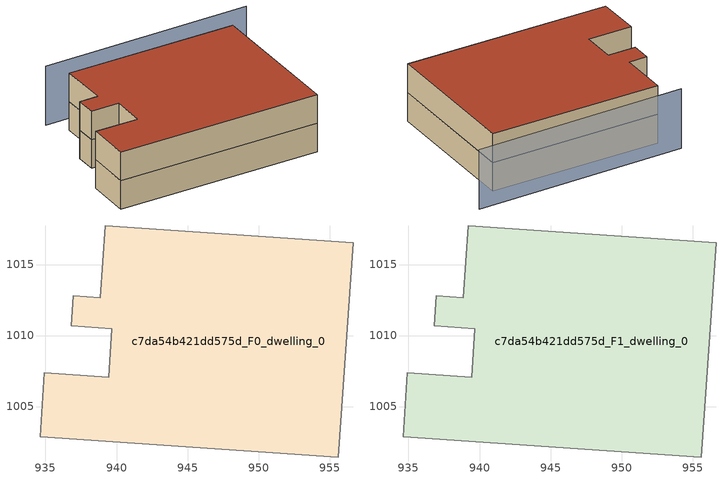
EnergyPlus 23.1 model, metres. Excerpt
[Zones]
c7da54b421dd575d_F0_dwelling_0
 floor ground (EU_floor_Construction): 956.65,1016.54 955.6,1001.42 934.61,1002.88 934.92,1007.37 939.44,1007.05 939.68,1010.5 936.81,1010.7 936.96,1012.79 938.84,1012.66 939.2,1017.75 z0
 wall adiabatic (EU_wall_Construction): 934.92,1007.37 934.61,1002.88 955.6,1001.42 956.65,1016.54 939.2,1017.75 938.84,1012.66 936.96,1012.79 936.81,1010.7 939.68,1010.5 939.44,1007.05 934.92,1007.37 z0:3
c7da54b421dd575d_F1_dwelling_0
 floor to c7da54b421dd575d_F0_dwelling_0 (EU_floor_Construction): 956.65,1016.54 955.6,1001.42 934.61,1002.88 934.92,1007.37 939.44,1007.05 939.68,1010.5 936.81,1010.7 936.96,1012.79 938.84,1012.66 939.19,1017.75 z3
 wall adiabatic (EU_wall_Construction): 934.92,1007.37 934.61,1002.88 955.6,1001.42 956.65,1016.54 939.2,1017.75 938.84,1012.66 936.96,1012.79 936.81,1010.7 939.68,1010.5 939.44,1007.05 934.92,1007.37 z3:6
 roof outside (EU_roof_Construction): 955.6,1001.42 956.65,1016.54 939.2,1017.75 938.84,1012.66 936.96,1012.79 936.81,1010.7 939.68,1010.5 939.44,1007.05 934.92,1007.37 934.61,1002.88 z6
shading: 959.54,1018.52 937.97,1019.76 z0:6.2
[Building]
EU S2 Campaign: North Axis=0; Terrain=City; Solar Distribution=FullExterior
[Site:Location]
Cape.Town.Intl.AP: Latitude=-33.965; Longitude=18.602; Time Zone=2; Elevation=46
[SizingPeriod:WeatherFileDays]
AnnualSizingPeriod: Begin Month=1; Begin Day of Month=1; End Month=12; End Day of Month=31; Day of Week for Start Day=Monday; Use Weather File Daylight Saving Period=No; Use Weather File Rain and Snow Indicators=No
[MATERIAL]
EU_InternalMass_Material: Roughness=MediumRough; Thickness=0.1; Conductivity=1; Density=1800; Specific Heat=900; Thermal Absorptance=0.9; Solar Absorptance=0.7; Visible Absorptance=0.7
[MATERIAL:NOMASS] Roughness=MediumRough; Thermal Absorptance=0.9; Solar Absorptance=0.7; Visible Absorptance=0.7
Name | Thermal Resistance
EU_wall_NoMass | 0.493876
EU_roof_NoMass | 0.449382
EU_floor_NoMass | 1.25
[CONSTRUCTION]
EU_wall_Construction: EU_wall_NoMass
EU_roof_Construction: EU_roof_NoMass
EU_floor_Construction: EU_floor_NoMass
EU_InternalMass_Construction: EU_InternalMass_Material
[ZONE] Type=1; Multiplier=1; Ceiling Height=autocalculate; Volume=845.064; Floor Area=autocalculate; Part of Total Floor Area=Yes
c7da54b421dd575d_F0_dwelling_0; c7da54b421dd575d_F1_dwelling_0
[INTERNALMASS] Construction=EU_InternalMass_Construction; Surface Area=281.688
Name | Zone or ZoneList
c7da54b421dd575d_F0_dwelling_0_EU_InternalMass | c7da54b421dd575d_F0_dwelling_0
c7da54b421dd575d_F1_dwelling_0_EU_InternalMass | c7da54b421dd575d_F1_dwelling_0
[OTHEREQUIPMENT] Fuel Type=Electricity; Design Level Calculation Method=Watts/Area; Power per Zone Floor Area=1; Fraction Latent=0; Fraction Radiant=0; Fraction Lost=0; Carbon Dioxide Generation Rate=0; EndUse Subcategory=EU_Step8_InternalGains
Name | Zone or ZoneList or Space or SpaceList | Schedule
EU_Step8_InternalGain_c7da54b421dd575d_F0_dwelling_0_f000 | c7da54b421dd575d_F0_dwelling_0 | EU_Step8_GainSchedule_c7da54b421dd575d_F0_dwelling_0_f000
EU_Step8_InternalGain_c7da54b421dd575d_F1_dwelling_0_f000 | c7da54b421dd575d_F1_dwelling_0 | EU_Step8_GainSchedule_c7da54b421dd575d_F1_dwelling_0_f000
[ZONEVENTILATION:DESIGNFLOWRATE] Schedule=EU_AlwaysOn; Design Flow Rate Calculation Method=AirChanges/Hour; Air Changes per Hour=0.64; Ventilation Type=Natural; Fan Pressure Rise=0; Fan Total Efficiency=1; Constant Term Coefficient=1; Temperature Term Coefficient=0; Velocity Term Coefficient=0; Velocity Squared Term Coefficient=0; Minimum Indoor Temperature=-100; Maximum Indoor Temperature=100; Delta Temperature=-100; Minimum Outdoor Temperature=-100; Maximum Outdoor Temperature=100; Maximum Wind Speed=40
Name | Zone or ZoneList or Space or SpaceList
EU_ConstantAir_c7da54b421dd575d_F0_dwelling_0 | c7da54b421dd575d_F0_dwelling_0
EU_ConstantAir_c7da54b421dd575d_F1_dwelling_0 | c7da54b421dd575d_F1_dwelling_0
[HVACTEMPLATE:THERMOSTAT] Constant Heating Setpoint=20; Constant Cooling Setpoint=50
EU_HeatOnly_c7da54b421dd575d_F0_dwelling_0; EU_HeatOnly_c7da54b421dd575d_F1_dwelling_0
[HVACTEMPLATE:ZONE:IDEALLOADSAIRSYSTEM] System Availability Schedule=EU_AlwaysOn; Maximum Heating Supply Air Temperature=50; Minimum Cooling Supply Air Temperature=13; Maximum Heating Supply Air Humidity Ratio=0.0156; Minimum Cooling Supply Air Humidity Ratio=0.0077; Heating Limit=NoLimit; Cooling Limit=NoLimit; Heating Availability Schedule=EU_AlwaysOn; Cooling Availability Schedule=EU_CoolingOff; Dehumidification Control Type=ConstantSensibleHeatRatio; Cooling Sensible Heat Ratio=0.7; Dehumidification Setpoint=60; Humidification Control Type=None; Humidification Setpoint=30; Outdoor Air Method=None; Outdoor Air Flow Rate per Person=0.00944; Outdoor Air Flow Rate per Zone Floor Area=0; Outdoor Air Flow Rate per Zone=0; Demand Controlled Ventilation Type=None; Outdoor Air Economizer Type=NoEconomizer; Heat Recovery Type=None; Sensible Heat Recovery Effectiveness=0.7; Latent Heat Recovery Effectiveness=0.65
Name | Template Thermostat
c7da54b421dd575d_F0_dwelling_0 | EU_HeatOnly_c7da54b421dd575d_F0_dwelling_0
c7da54b421dd575d_F1_dwelling_0 | EU_HeatOnly_c7da54b421dd575d_F1_dwelling_0
[SIZING:ZONE] Zone Cooling Design Supply Air Temperature Input Method=SupplyAirTemperature; Zone Cooling Design Supply Air Temperature=13; Zone Heating Design Supply Air Temperature Input Method=SupplyAirTemperature; Zone Heating Design Supply Air Temperature=50; Zone Cooling Design Supply Air Humidity Ratio=0.008; Zone Heating Design Supply Air Humidity Ratio=0.008; Cooling Design Air Flow Method=DesignDay; Cooling Design Air Flow Rate=0; Cooling Minimum Air Flow per Zone Floor Area=0.000762; Cooling Minimum Air Flow=0; Cooling Minimum Air Flow Fraction=0.2; Heating Design Air Flow Method=DesignDay; Heating Design Air Flow Rate=0; Heating Maximum Air Flow per Zone Floor Area=0.002032; Heating Maximum Air Flow=0.141576; Heating Maximum Air Flow Fraction=0.3; Account for Dedicated Outdoor Air System=No; Dedicated Outdoor Air System Control Strategy=NeutralSupplyAir; Dedicated Outdoor Air Low Setpoint Temperature for Design=autosize; Dedicated Outdoor Air High Setpoint Temperature for Design=autosize; Zone Load Sizing Method=Sensible Load Only No Latent Load; Zone Latent Cooling Design Supply Air Humidity Ratio Input Method=HumidityRatioDifference; Zone Cooling Design Supply Air Humidity Ratio Difference=0.005; Zone Latent Heating Design Supply Air Humidity Ratio Input Method=HumidityRatioDifference; Zone Humidification Design Supply Air Humidity Ratio Difference=0.005
c7da54b421dd575d_F0_dwelling_0; c7da54b421dd575d_F1_dwelling_0
[SCHEDULE:CONSTANT]
Name | Hourly Value
EU_AlwaysOn | 1
EU_CoolingOff | 0
[SCHEDULE:FILE] Column Number=1; Rows to Skip at Top=0; Number of Hours of Data=8760; Column Separator=Comma; Interpolate to Timestep=No; Minutes per Item=60; Adjust Schedule for Daylight Savings=Yes
Name | File
EU_Step8_GainSchedule_c7da54b421dd575d_F0_dwelling_0_f000 | ../../schedules/c7da54b421dd575d/c7da54b421dd575d_F0_dwelling_0_f000_gain.csv
EU_Step8_GainSchedule_c7da54b421dd575d_F1_dwelling_0_f000 | ../../schedules/c7da54b421dd575d/c7da54b421dd575d_F1_dwelling_0_f000_gain.csv
